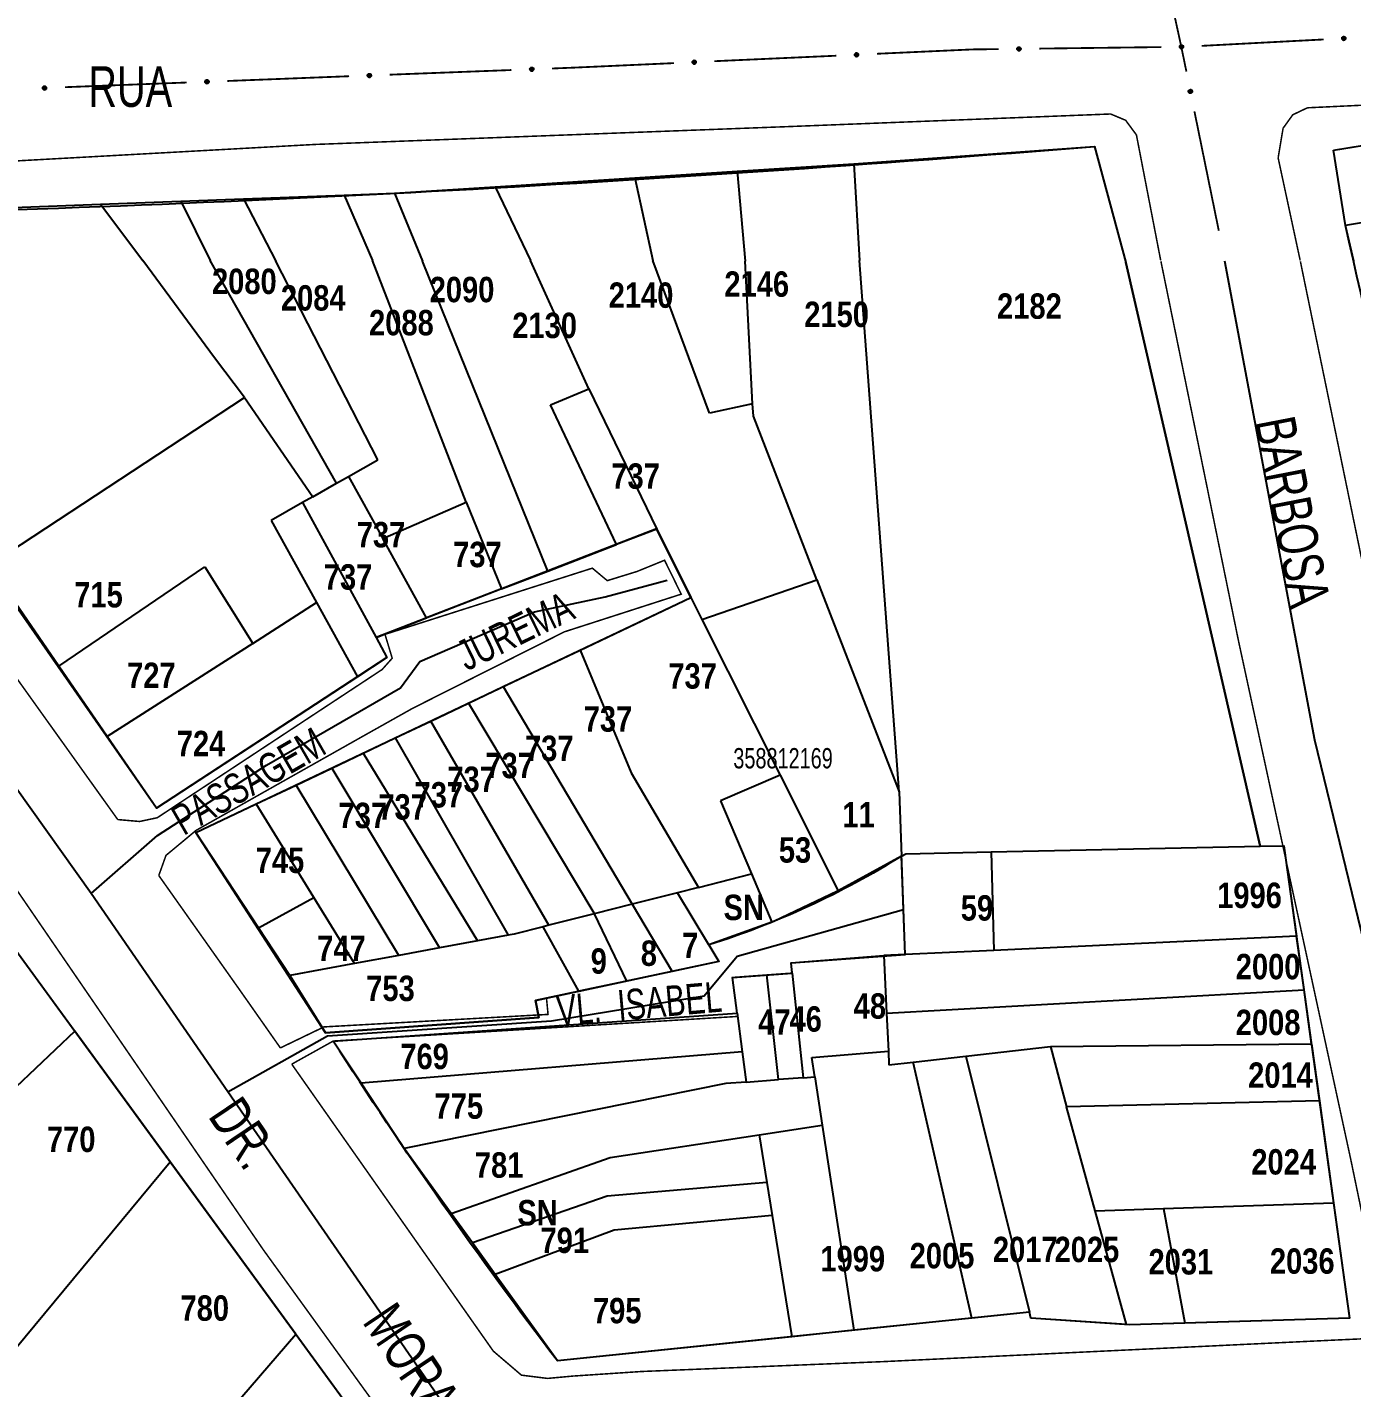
# Model space of a CAD drawing. Extents: x 200120 to 201962, y 4837541 to 4839252.
# Drawn here: x 201455.8 to 201586.1, y 4838634.8 to 4838768.8 of the extents above; entities that cross this region are included whole.
import ezdxf
from ezdxf.enums import TextEntityAlignment as Align

# ---------------------------------------------------------------- set-up
doc = ezdxf.new("R2010")
doc.units = 0
doc.header["$LTSCALE"] = 3
doc.header["$MEASUREMENT"] = 0
doc.linetypes.add('PHANTOMX2', pattern=[5, 2.5, -0.5, 0.5, -0.5, 0.5, -0.5])
for name, color, linetype in [('CD-MALHA-LOTES', 40, 'CONTINUOUS'), ('CD_TXT_QUADRA', 7, 'CONTINUOUS'), ('RU-QUADRAS', 210, 'CONTINUOUS'), ('SV-EIXO-RUA-N-PAV', 6, 'CONTINUOUS'), ('SV-EIXO-RUA-PAV', 20, 'CONTINUOUS'), ('SV-RUA-NAO-PAV-S-GUIA-C-GUIA', 7, 'PHANTOMX2'), ('SV-RUA-PAVIM-S-GUIA-C-GUIA', 7, 'CONTINUOUS'), ('SV-TXT-RUA-N-PAV-S-GUIA-C-GUIA', 7, 'CONTINUOUS'), ('SV-TXT-RUA-PAV-S-GUIA-C-GUIA', 7, 'CONTINUOUS'), ('Th_NmrPort', 1, 'CONTINUOUS')]:
    doc.layers.add(name, color=color, linetype=linetype)
doc.styles.add('ARIAL', font='ARIAL.TTF')
doc.styles.get("Standard").update_dxf_attribs({"font": 'swisscbo.ttf'})

msp = doc.modelspace()

# ---------------------------------------------------------------- linework, layer by layer
at = {"layer": 'CD-MALHA-LOTES'}
for p, q in [((201584.33, 4838756.69), (201591.41, 4838757.83)), ((201537.12, 4838755.35), (201560.8, 4838757.06)), ((201560.8, 4838757.06), (201563.89, 4838745.62)), ((201585.52, 4838749.28), (201584.33, 4838756.69)), ((201525.63, 4838754.61), (201537.12, 4838755.35)), ((201537.12, 4838755.35), (201537.67, 4838745.82)), ((201501.81, 4838753.09), (201515.56, 4838753.97)), ((201515.56, 4838753.97), (201525.63, 4838754.61)), ((201515.56, 4838753.97), (201517.33, 4838745.82)), ((201525.63, 4838754.61), (201526.42, 4838745.74)), ((201612.87, 4838753.69), (201585.52, 4838749.28)), ((201486.94, 4838752.27), (201491.91, 4838752.45)), ((201491.91, 4838752.45), (201501.81, 4838753.09)), ((201491.91, 4838752.45), (201494.66, 4838745.74)), ((201501.81, 4838753.09), (201505.28, 4838745.82)), ((201430.22, 4838750.11), (201462.95, 4838751.36)), ((201462.95, 4838751.36), (201470.86, 4838751.66)), ((201462.95, 4838751.36), (201467.12, 4838745.81)), ((201470.86, 4838751.66), (201477.05, 4838751.89)), ((201470.86, 4838751.66), (201473.76, 4838745.81)), ((201477.05, 4838751.89), (201486.94, 4838752.27)), ((201477.05, 4838751.89), (201480.21, 4838745.74)), ((201486.94, 4838752.27), (201489.75, 4838745.82)), ((201586.35, 4838745.74), (201585.52, 4838749.28))]:
    msp.add_line(p, q, dxfattribs=at)
at = {"layer": 'CD-MALHA-LOTES', "linetype": 'Continuous'}
for p, q in [((201474.18, 4838736.22), (201467.12, 4838745.81)), ((201486.2, 4838723.88), (201473.76, 4838745.81)), ((201490.26, 4838726.18), (201480.21, 4838745.74)), ((201498.95, 4838722.01), (201489.75, 4838745.82)), ((201506.99, 4838715.24), (201494.66, 4838745.74)), ((201511.05, 4838733.18), (201505.28, 4838745.82)), ((201522.93, 4838730.77), (201517.33, 4838745.82)), ((201527.16, 4838731.71), (201526.42, 4838745.74)), ((201541.59, 4838693.49), (201537.67, 4838745.82)), ((201577.13, 4838688.13), (201563.89, 4838745.62)), ((201477.13, 4838732.33), (201474.18, 4838736.22)), ((201452.03, 4838715.81), (201477.13, 4838732.33)), ((201477.13, 4838732.33), (201483.86, 4838722.55)), ((201507.27, 4838731.6), (201511.05, 4838733.18)), ((201511.05, 4838733.18), (201517.72, 4838719.35)), ((201513.75, 4838717.86), (201507.27, 4838731.6)), ((201527.16, 4838731.71), (201522.93, 4838730.77)), ((201527.25, 4838730.48), (201527.16, 4838731.71)), ((201533.49, 4838714.38), (201527.25, 4838730.48)), ((201487.38, 4838724.54), (201490.26, 4838726.18)), ((201486.2, 4838723.88), (201487.38, 4838724.54)), ((201487.38, 4838724.54), (201490.75, 4838718.43)), ((201483.86, 4838722.55), (201486.2, 4838723.88)), ((201482.85, 4838721.98), (201479.75, 4838720.22)), ((201483.86, 4838722.55), (201482.85, 4838721.98)), ((201482.85, 4838721.98), (201490.09, 4838708.69)), ((201490.75, 4838718.43), (201498.95, 4838722.01)), ((201498.95, 4838722.01), (201502.43, 4838713.47)), ((201479.75, 4838720.22), (201484.22, 4838712.13)), ((201517.72, 4838719.35), (201513.75, 4838717.86)), ((201517.72, 4838719.35), (201521.09, 4838712.63)), ((201495.07, 4838710.62), (201490.75, 4838718.43)), ((201506.99, 4838715.24), (201513.75, 4838717.86)), ((201458.86, 4838705.87), (201452.03, 4838715.81)), ((201458.86, 4838705.87), (201473.23, 4838715.64)), ((201473.23, 4838715.64), (201477.96, 4838708.11)), ((201502.43, 4838713.47), (201506.99, 4838715.24)), ((201502.43, 4838713.47), (201495.07, 4838710.62)), ((201522.17, 4838710.48), (201533.49, 4838714.38)), ((201533.49, 4838714.38), (201541.59, 4838693.49)), ((201477.96, 4838708.11), (201484.22, 4838712.13)), ((201484.22, 4838712.13), (201488.26, 4838704.82)), ((201510.17, 4838707.44), (201521.09, 4838712.63)), ((201521.09, 4838712.63), (201522.17, 4838710.48)), ((201490.09, 4838708.69), (201495.07, 4838710.62)), ((201522.17, 4838710.48), (201529.86, 4838695.13)), ((201477.96, 4838708.11), (201463.63, 4838698.94)), ((201490.09, 4838708.69), (201491.16, 4838706.72)), ((201491.16, 4838706.72), (201488.26, 4838704.82)), ((201502.61, 4838703.85), (201510.17, 4838707.44)), ((201510.17, 4838707.44), (201515.21, 4838695.35)), ((201463.63, 4838698.94), (201458.86, 4838705.87)), ((201488.26, 4838704.82), (201468.47, 4838691.89)), ((201499.19, 4838702.22), (201502.61, 4838703.85)), ((201502.61, 4838703.85), (201515.31, 4838682.43)), ((201495.47, 4838700.46), (201499.19, 4838702.22)), ((201499.19, 4838702.22), (201511.53, 4838681.57)), ((201491.97, 4838698.8), (201495.47, 4838700.46)), ((201507.11, 4838680.35), (201495.47, 4838700.46)), ((201468.47, 4838691.89), (201463.63, 4838698.94)), ((201488.83, 4838697.3), (201491.97, 4838698.8)), ((201491.97, 4838698.8), (201503.09, 4838679.37)), ((201485.72, 4838695.83), (201488.83, 4838697.3)), ((201488.83, 4838697.3), (201500.09, 4838678.82)), ((201482.21, 4838694.16), (201485.72, 4838695.83)), ((201485.72, 4838695.83), (201496.33, 4838678.12)), ((201515.21, 4838695.35), (201521.82, 4838684.08)), ((201529.86, 4838695.13), (201523.99, 4838692.62)), ((201529.86, 4838695.13), (201535.58, 4838683.73)), ((201478.3, 4838692.31), (201482.21, 4838694.16)), ((201492.33, 4838677.38), (201482.21, 4838694.16)), ((201541.59, 4838693.49), (201541.83, 4838687.17)), ((201472.35, 4838689.48), (201478.3, 4838692.31)), ((201483.97, 4838683.07), (201478.3, 4838692.31)), ((201523.99, 4838692.62), (201527.05, 4838685.41)), ((201478.53, 4838680.09), (201472.35, 4838689.48)), ((201447.25, 4838687.99), (201460.43, 4838669.92)), ((201550.63, 4838687.58), (201577.13, 4838688.13)), ((201577.13, 4838688.13), (201579.46, 4838688.18)), ((201579.46, 4838688.18), (201580.7, 4838679.29)), ((201541.83, 4838687.17), (201535.58, 4838683.73)), ((201541.83, 4838687.17), (201542.24, 4838687.4)), ((201542.18, 4838677.46), (201541.83, 4838687.17)), ((201542.24, 4838687.4), (201550.63, 4838687.58)), ((201550.63, 4838687.58), (201550.89, 4838677.87)), ((201521.82, 4838684.08), (201527.05, 4838685.41)), ((201527.05, 4838685.41), (201529.06, 4838680.66)), ((201521.82, 4838684.08), (201519.76, 4838683.56)), ((201478.53, 4838680.09), (201483.97, 4838683.07)), ((201487.96, 4838676.58), (201483.97, 4838683.07)), ((201519.76, 4838683.56), (201515.31, 4838682.43)), ((201522.85, 4838678.41), (201519.76, 4838683.56)), ((201535.45, 4838683.66), (201529.3, 4838680.75)), ((201535.58, 4838683.73), (201535.45, 4838683.66)), ((201511.57, 4838681.48), (201507.11, 4838680.35)), ((201511.53, 4838681.57), (201511.57, 4838681.48)), ((201515.31, 4838682.43), (201511.57, 4838681.48)), ((201511.57, 4838681.48), (201514.75, 4838674.85)), ((201515.31, 4838682.43), (201519.23, 4838675.81)), ((201481.61, 4838675.41), (201478.53, 4838680.09)), ((201506.53, 4838680.2), (201503.69, 4838679.48)), ((201507.11, 4838680.35), (201506.53, 4838680.2)), ((201510.05, 4838673.85), (201506.53, 4838680.2)), ((201529.06, 4838680.66), (201522.85, 4838678.41)), ((201529.3, 4838680.75), (201529.06, 4838680.66)), ((201500.09, 4838678.82), (201496.33, 4838678.12)), ((201503.09, 4838679.37), (201500.09, 4838678.82)), ((201503.69, 4838679.48), (201503.09, 4838679.37)), ((201580.7, 4838679.29), (201550.89, 4838677.87)), ((201581.44, 4838673.98), (201580.7, 4838679.29)), ((201492.33, 4838677.38), (201487.96, 4838676.58)), ((201496.33, 4838678.12), (201492.33, 4838677.38)), ((201522.85, 4838678.41), (201523.83, 4838676.79)), ((201530.94, 4838676.64), (201540.06, 4838677.36)), ((201542.18, 4838677.46), (201540.06, 4838677.36)), ((201540.06, 4838677.36), (201540.34, 4838671.69)), ((201550.89, 4838677.87), (201542.18, 4838677.46)), ((201487.96, 4838676.58), (201481.61, 4838675.41)), ((201523.83, 4838676.79), (201519.23, 4838675.81)), ((201531.05, 4838675.63), (201530.94, 4838676.64)), ((201481.61, 4838675.41), (201485.12, 4838669.74)), ((201514.75, 4838674.85), (201510.05, 4838673.85)), ((201519.23, 4838675.81), (201514.75, 4838674.85)), ((201525.17, 4838675.21), (201528.57, 4838675.46)), ((201525.63, 4838671.7), (201525.17, 4838675.21)), ((201528.57, 4838675.46), (201531.05, 4838675.63)), ((201529.72, 4838665.15), (201528.57, 4838675.46)), ((201531.05, 4838675.63), (201532.12, 4838665.32)), ((201505.78, 4838672.94), (201510.05, 4838673.85)), ((201540.34, 4838671.69), (201581.44, 4838673.98)), ((201582.17, 4838668.68), (201581.44, 4838673.98)), ((201506.12, 4838671.25), (201505.78, 4838672.94)), ((201485.12, 4838669.74), (201506.12, 4838671.25)), ((201485.88, 4838668.95), (201525.63, 4838671.7)), ((201525.63, 4838671.7), (201526.13, 4838667.9)), ((201540.34, 4838671.69), (201540.52, 4838667.96)), ((201460.43, 4838669.92), (201443.52, 4838653.85)), ((201469.83, 4838657.05), (201460.43, 4838669.92)), ((201488.62, 4838664.8), (201485.88, 4838668.95)), ((201526.13, 4838667.9), (201488.62, 4838664.8)), ((201526.13, 4838667.9), (201526.53, 4838664.91)), ((201533, 4838667.32), (201540.52, 4838667.96)), ((201540.52, 4838667.96), (201540.58, 4838666.6)), ((201548.16, 4838667.47), (201556.49, 4838668.42)), ((201556.49, 4838668.42), (201582.17, 4838668.68)), ((201556.49, 4838668.42), (201558.06, 4838662.48)), ((201582.17, 4838668.68), (201582.95, 4838663.05)), ((201533.29, 4838665.41), (201533, 4838667.32)), ((201540.58, 4838666.6), (201542.96, 4838666.87)), ((201542.96, 4838666.87), (201548.16, 4838667.47)), ((201548.73, 4838641.65), (201542.96, 4838666.87)), ((201548.16, 4838667.47), (201554.4, 4838642.23)), ((201532.12, 4838665.32), (201529.72, 4838665.15)), ((201532.12, 4838665.32), (201533.29, 4838665.41)), ((201533.29, 4838665.41), (201534.02, 4838660.66)), ((201492.6, 4838658.75), (201488.62, 4838664.8)), ((201524.53, 4838664.76), (201492.87, 4838658.38)), ((201526.53, 4838664.91), (201524.53, 4838664.76)), ((201526.53, 4838664.91), (201529.72, 4838665.15)), ((201582.95, 4838663.05), (201558.06, 4838662.48)), ((201582.95, 4838663.05), (201584.35, 4838653.02)), ((201560.88, 4838652.22), (201558.06, 4838662.48)), ((201527.8, 4838659.71), (201534.02, 4838660.66)), ((201534.02, 4838660.66), (201537.13, 4838640.46)), ((201492.87, 4838658.38), (201492.6, 4838658.75)), ((201513.12, 4838657.48), (201527.8, 4838659.71)), ((201527.8, 4838659.71), (201528.56, 4838655)), ((201497.48, 4838651.97), (201492.87, 4838658.38)), ((201497.48, 4838651.97), (201513.12, 4838657.48)), ((201426.07, 4838604.28), (201469.83, 4838657.05)), ((201482.2, 4838640.09), (201469.83, 4838657.05)), ((201528.56, 4838655), (201512.83, 4838653.67)), ((201528.56, 4838655), (201529.08, 4838651.78)), ((201512.83, 4838653.67), (201499.57, 4838649.08)), ((201499.57, 4838649.08), (201497.48, 4838651.97)), ((201529.08, 4838651.78), (201513.52, 4838650.31)), ((201529.08, 4838651.78), (201531.01, 4838639.83)), ((201560.88, 4838652.22), (201567.61, 4838652.45)), ((201563.96, 4838641.03), (201560.88, 4838652.22)), ((201567.61, 4838652.45), (201584.35, 4838653.02)), ((201567.61, 4838652.45), (201569.69, 4838641.17)), ((201584.35, 4838653.02), (201585.93, 4838641.66)), ((201513.52, 4838650.31), (201501.81, 4838645.96)), ((201501.81, 4838645.96), (201499.57, 4838649.08)), ((201507.94, 4838637.46), (201501.81, 4838645.96)), ((201548.73, 4838641.65), (201537.13, 4838640.46)), ((201554.4, 4838642.23), (201548.73, 4838641.65)), ((201554.54, 4838641.66), (201554.4, 4838642.23)), ((201563.96, 4838641.03), (201554.54, 4838641.66)), ((201569.69, 4838641.17), (201564.25, 4838641.01)), ((201585.93, 4838641.66), (201569.69, 4838641.17)), ((201475.04, 4838631.77), (201482.2, 4838640.09)), ((201482.2, 4838640.09), (201492.05, 4838626.59)), ((201531.01, 4838639.83), (201507.94, 4838637.46)), ((201537.13, 4838640.46), (201531.01, 4838639.83)), ((201564.25, 4838641.01), (201563.96, 4838641.03))]:
    msp.add_line(p, q, dxfattribs=at)
at = {"layer": 'RU-QUADRAS', "color": 6, "linetype": 'Continuous'}
for points in [[(201584.33, 4838756.69), (201591.41, 4838757.83), (201591.53, 4838757.12), (201597.46, 4838758.08), (201597.61, 4838757.14), (201605.96, 4838758.48), (201606.08, 4838757.68), (201611.72, 4838758.24), (201611.56, 4838758.87), (201633.17, 4838760.36), (201633.16, 4838759.86), (201646.26, 4838760.16), (201651.78, 4838729.26), (201661.03, 4838683.04), (201661.35, 4838683.07), (201668.32, 4838646.66), (201665.75, 4838644.09), (201662.61, 4838644.38), (201660.9, 4838642.1), (201607.83, 4838642.38, 0.008654), (201585.52, 4838749.28)], [(201306.33, 4838615.02, -0.010298), (201385.46, 4838712.24), (201405.91, 4838739.08), (201413.85, 4838732.84), (201444.74, 4838693.11, 0.007389), (201378.44, 4838616.73), (201384.84, 4838610.51), (201425.24, 4838658.8), (201447.25, 4838687.99), (201492.05, 4838626.59), (201388.25, 4838503.48), (201373.22, 4838521.82), (201408.01, 4838562.66), (201409.94, 4838561.05), (201430.49, 4838587.45), (201426.65, 4838590.45), (201372.39, 4838525.16), (201322.19, 4838595.01)]]:
    msp.add_lwpolyline(points, format="xyb", close=True, dxfattribs=at)
msp.add_lwpolyline([(201430.22, 4838750.11, 0.014454), (201560.8, 4838757.06), (201563.89, 4838745.62), (201577.13, 4838688.13), (201579.46, 4838688.18), (201585.93, 4838641.66), (201564.25, 4838641.01), (201554.54, 4838641.66), (201554.4, 4838642.23), (201507.94, 4838637.46, -0.020911), (201485.88, 4838668.95), (201525.63, 4838671.7), (201525.17, 4838675.21), (201531.05, 4838675.63), (201530.94, 4838676.64), (201542.18, 4838677.46), (201541.83, 4838687.17, -0.062818), (201522.85, 4838678.41), (201523.83, 4838676.79), (201505.78, 4838672.94), (201506.12, 4838671.25), (201485.12, 4838669.74), (201472.35, 4838689.48), (201521.09, 4838712.63), (201517.71, 4838719.39), (201490.09, 4838708.69), (201491.16, 4838706.72), (201468.47, 4838691.89), (201428.96, 4838748.63)], format="xyb", dxfattribs=at)
at = {"layer": 'SV-EIXO-RUA-N-PAV'}
for points in [[(201462.05, 4838683.48), (201468.57, 4838689.19), (201479.32, 4838696.12), (201492.51, 4838703.74), (201494.41, 4838706.32), (201505.7, 4838711.22), (201512.63, 4838712.71), (201518.75, 4838714.35)], [(201475.51, 4838663.96), (201485.32, 4838669.47), (201507.37, 4838670.94), (201522.39, 4838673.39), (201525.65, 4838677.31), (201542.02, 4838681.9)]]:
    msp.add_lwpolyline(points, dxfattribs=at)
at = {"layer": 'SV-EIXO-RUA-PAV', "const_width": 0.18}
for points in [[(201567.33, 4838776.16), (201569.25, 4838767.37)], [(201569.25, 4838767.37), (201569.36, 4838766.86)], [(201571.37, 4838766.96), (201583.36, 4838767.59)], [(201523.4, 4838765.45), (201535.39, 4838765.99)], [(201539.39, 4838766.18), (201548.38, 4838766.59)], [(201548.38, 4838766.59), (201548.9, 4838766.61)], [(201548.9, 4838766.61), (201551.38, 4838766.64)], [(201555.38, 4838766.69), (201567.38, 4838766.84)], [(201569.36, 4838766.86), (201569.86, 4838764.43)], [(201491.43, 4838764.12), (201503.42, 4838764.58)], [(201507.42, 4838764.73), (201509.42, 4838764.81)], [(201509.42, 4838764.81), (201509.89, 4838764.83)], [(201509.89, 4838764.83), (201519.41, 4838765.26)], [(201459.46, 4838762.89), (201471.45, 4838763.35)], [(201475.44, 4838763.5), (201487.44, 4838763.97)], [(201570.65, 4838760.51), (201573.05, 4838748.75)]]:
    msp.add_lwpolyline(points, dxfattribs=at)
at = {"layer": 'SV-EIXO-RUA-PAV'}
for points in [[(201569.23, 4838766.96), (201569.26, 4838767), (201569.29, 4838767.03), (201569.33, 4838767.04), (201569.36, 4838767.04), (201569.4, 4838767.04), (201569.43, 4838767.03), (201569.47, 4838767.01), (201569.51, 4838766.98), (201569.53, 4838766.94), (201569.55, 4838766.91), (201569.55, 4838766.87), (201569.55, 4838766.84), (201569.54, 4838766.8), (201569.52, 4838766.76), (201569.49, 4838766.73), (201569.45, 4838766.7), (201569.42, 4838766.69), (201569.38, 4838766.69), (201569.35, 4838766.69), (201569.31, 4838766.7), (201569.27, 4838766.72), (201569.24, 4838766.75), (201569.21, 4838766.79), (201569.2, 4838766.82), (201569.2, 4838766.85), (201569.2, 4838766.89), (201569.21, 4838766.93), (201569.23, 4838766.96)], [(201585.21, 4838767.8), (201585.24, 4838767.83), (201585.27, 4838767.86), (201585.31, 4838767.87), (201585.34, 4838767.87), (201585.38, 4838767.87), (201585.41, 4838767.86), (201585.45, 4838767.84), (201585.49, 4838767.81), (201585.51, 4838767.77), (201585.52, 4838767.74), (201585.53, 4838767.71), (201585.53, 4838767.67), (201585.52, 4838767.63), (201585.5, 4838767.6), (201585.47, 4838767.56), (201585.43, 4838767.54), (201585.4, 4838767.53), (201585.36, 4838767.52), (201585.32, 4838767.52), (201585.29, 4838767.53), (201585.25, 4838767.55), (201585.22, 4838767.58), (201585.19, 4838767.62), (201585.18, 4838767.65), (201585.18, 4838767.69), (201585.18, 4838767.72), (201585.18, 4838767.76), (201585.21, 4838767.8)], [(201537.24, 4838766.19), (201537.27, 4838766.22), (201537.31, 4838766.25), (201537.34, 4838766.26), (201537.38, 4838766.26), (201537.41, 4838766.26), (201537.45, 4838766.25), (201537.49, 4838766.24), (201537.52, 4838766.2), (201537.55, 4838766.17), (201537.56, 4838766.13), (201537.56, 4838766.1), (201537.56, 4838766.06), (201537.55, 4838766.02), (201537.53, 4838765.99), (201537.5, 4838765.95), (201537.46, 4838765.93), (201537.43, 4838765.92), (201537.39, 4838765.91), (201537.36, 4838765.91), (201537.32, 4838765.92), (201537.29, 4838765.94), (201537.25, 4838765.98), (201537.23, 4838766.01), (201537.22, 4838766.04), (201537.21, 4838766.08), (201537.21, 4838766.12), (201537.22, 4838766.15), (201537.24, 4838766.19)], [(201553.23, 4838766.77), (201553.27, 4838766.81), (201553.3, 4838766.83), (201553.34, 4838766.84), (201553.37, 4838766.84), (201553.41, 4838766.84), (201553.44, 4838766.83), (201553.48, 4838766.81), (201553.51, 4838766.78), (201553.54, 4838766.74), (201553.55, 4838766.71), (201553.55, 4838766.67), (201553.55, 4838766.64), (201553.54, 4838766.6), (201553.52, 4838766.56), (201553.48, 4838766.53), (201553.45, 4838766.5), (201553.41, 4838766.5), (201553.38, 4838766.49), (201553.34, 4838766.49), (201553.31, 4838766.5), (201553.27, 4838766.53), (201553.24, 4838766.56), (201553.21, 4838766.6), (201553.2, 4838766.63), (201553.2, 4838766.67), (201553.2, 4838766.7), (201553.21, 4838766.74), (201553.23, 4838766.77)], [(201505.27, 4838764.76), (201505.31, 4838764.8), (201505.34, 4838764.82), (201505.38, 4838764.84), (201505.41, 4838764.84), (201505.45, 4838764.84), (201505.48, 4838764.83), (201505.52, 4838764.81), (201505.56, 4838764.78), (201505.58, 4838764.74), (201505.59, 4838764.7), (201505.6, 4838764.67), (201505.59, 4838764.63), (201505.58, 4838764.6), (201505.56, 4838764.56), (201505.53, 4838764.52), (201505.5, 4838764.5), (201505.46, 4838764.49), (201505.43, 4838764.49), (201505.39, 4838764.49), (201505.35, 4838764.5), (201505.32, 4838764.52), (201505.28, 4838764.55), (201505.26, 4838764.58), (201505.25, 4838764.62), (201505.24, 4838764.65), (201505.24, 4838764.69), (201505.25, 4838764.73), (201505.27, 4838764.76)], [(201521.26, 4838765.46), (201521.29, 4838765.5), (201521.33, 4838765.52), (201521.36, 4838765.53), (201521.4, 4838765.54), (201521.43, 4838765.53), (201521.47, 4838765.52), (201521.5, 4838765.51), (201521.54, 4838765.47), (201521.56, 4838765.44), (201521.58, 4838765.4), (201521.58, 4838765.37), (201521.58, 4838765.33), (201521.57, 4838765.3), (201521.55, 4838765.26), (201521.52, 4838765.22), (201521.48, 4838765.2), (201521.45, 4838765.19), (201521.41, 4838765.18), (201521.38, 4838765.18), (201521.34, 4838765.19), (201521.3, 4838765.21), (201521.27, 4838765.25), (201521.24, 4838765.28), (201521.23, 4838765.32), (201521.23, 4838765.35), (201521.23, 4838765.39), (201521.24, 4838765.42), (201521.26, 4838765.46)], [(201473.3, 4838763.53), (201473.33, 4838763.57), (201473.37, 4838763.59), (201473.4, 4838763.6), (201473.44, 4838763.61), (201473.47, 4838763.61), (201473.51, 4838763.6), (201473.54, 4838763.58), (201473.58, 4838763.54), (201473.6, 4838763.51), (201473.62, 4838763.47), (201473.62, 4838763.44), (201473.62, 4838763.4), (201473.61, 4838763.37), (201473.59, 4838763.33), (201473.55, 4838763.29), (201473.52, 4838763.27), (201473.48, 4838763.26), (201473.45, 4838763.25), (201473.41, 4838763.26), (201473.38, 4838763.27), (201473.34, 4838763.29), (201473.31, 4838763.32), (201473.28, 4838763.35), (201473.27, 4838763.39), (201473.27, 4838763.42), (201473.27, 4838763.46), (201473.28, 4838763.49), (201473.3, 4838763.53)], [(201489.29, 4838764.15), (201489.32, 4838764.18), (201489.35, 4838764.21), (201489.39, 4838764.22), (201489.42, 4838764.22), (201489.46, 4838764.22), (201489.49, 4838764.21), (201489.53, 4838764.19), (201489.57, 4838764.16), (201489.59, 4838764.12), (201489.6, 4838764.09), (201489.61, 4838764.05), (201489.61, 4838764.02), (201489.6, 4838763.98), (201489.58, 4838763.94), (201489.54, 4838763.91), (201489.51, 4838763.88), (201489.47, 4838763.87), (201489.44, 4838763.87), (201489.4, 4838763.87), (201489.37, 4838763.88), (201489.33, 4838763.9), (201489.29, 4838763.93), (201489.27, 4838763.97), (201489.26, 4838764), (201489.26, 4838764.04), (201489.26, 4838764.07), (201489.26, 4838764.11), (201489.29, 4838764.15)], [(201457.31, 4838762.92), (201457.34, 4838762.95), (201457.38, 4838762.98), (201457.41, 4838762.99), (201457.45, 4838762.99), (201457.48, 4838762.99), (201457.52, 4838762.98), (201457.55, 4838762.96), (201457.59, 4838762.93), (201457.61, 4838762.89), (201457.63, 4838762.86), (201457.63, 4838762.82), (201457.63, 4838762.79), (201457.62, 4838762.75), (201457.6, 4838762.71), (201457.57, 4838762.68), (201457.53, 4838762.65), (201457.5, 4838762.64), (201457.46, 4838762.64), (201457.42, 4838762.64), (201457.39, 4838762.65), (201457.35, 4838762.67), (201457.32, 4838762.7), (201457.29, 4838762.74), (201457.28, 4838762.77), (201457.28, 4838762.81), (201457.28, 4838762.84), (201457.29, 4838762.88), (201457.31, 4838762.92)], [(201570.33, 4838762.63), (201570.37, 4838762.61), (201570.4, 4838762.57), (201570.42, 4838762.54), (201570.43, 4838762.51), (201570.43, 4838762.47), (201570.43, 4838762.44), (201570.42, 4838762.4), (201570.39, 4838762.36), (201570.36, 4838762.33), (201570.33, 4838762.31), (201570.29, 4838762.3), (201570.26, 4838762.29), (201570.22, 4838762.3), (201570.18, 4838762.31), (201570.14, 4838762.34), (201570.11, 4838762.37), (201570.09, 4838762.4), (201570.08, 4838762.44), (201570.08, 4838762.47), (201570.08, 4838762.51), (201570.1, 4838762.55), (201570.13, 4838762.59), (201570.16, 4838762.62), (201570.19, 4838762.64), (201570.22, 4838762.64), (201570.26, 4838762.65), (201570.29, 4838762.65), (201570.33, 4838762.63)]]:
    msp.add_lwpolyline(points, close=True, dxfattribs=at)
for points in [[(201569.25, 4838766.98), (201569.45, 4838767.02)], [(201569.26, 4838767), (201569.43, 4838767.03)], [(201569.28, 4838767.01), (201569.41, 4838767.03)], [(201569.29, 4838767.03), (201569.4, 4838767.04)], [(201585.18, 4838767.76), (201585.49, 4838767.81)], [(201585.18, 4838767.72), (201585.51, 4838767.77)], [(201585.18, 4838767.71), (201585.51, 4838767.76)], [(201585.18, 4838767.69), (201585.52, 4838767.74)], [(201585.18, 4838767.67), (201585.53, 4838767.72)], [(201585.18, 4838767.65), (201585.53, 4838767.71)], [(201585.19, 4838767.74), (201585.49, 4838767.79)], [(201585.19, 4838767.63), (201585.53, 4838767.69)], [(201585.19, 4838767.62), (201585.53, 4838767.67)], [(201585.2, 4838767.78), (201585.47, 4838767.83)], [(201585.21, 4838767.8), (201585.45, 4838767.84)], [(201585.21, 4838767.6), (201585.52, 4838767.65)], [(201585.22, 4838767.82), (201585.42, 4838767.85)], [(201585.22, 4838767.58), (201585.52, 4838767.63)], [(201585.24, 4838767.83), (201585.41, 4838767.86)], [(201585.24, 4838767.57), (201585.5, 4838767.62)], [(201585.25, 4838767.55), (201585.5, 4838767.6)], [(201585.26, 4838767.85), (201585.39, 4838767.87)], [(201585.27, 4838767.86), (201585.38, 4838767.87)], [(201585.28, 4838767.54), (201585.47, 4838767.58)], [(201585.29, 4838767.53), (201585.47, 4838767.56)], [(201585.31, 4838767.53), (201585.44, 4838767.55)], [(201585.32, 4838767.52), (201585.43, 4838767.54)], [(201537.21, 4838766.12), (201537.55, 4838766.17)], [(201537.21, 4838766.08), (201537.56, 4838766.13)], [(201537.22, 4838766.15), (201537.52, 4838766.2)], [(201537.22, 4838766.13), (201537.53, 4838766.18)], [(201537.22, 4838766.1), (201537.55, 4838766.15)], [(201537.22, 4838766.06), (201537.56, 4838766.11)], [(201537.22, 4838766.04), (201537.56, 4838766.1)], [(201537.22, 4838766.03), (201537.56, 4838766.08)], [(201537.23, 4838766.17), (201537.5, 4838766.22)], [(201537.23, 4838766.01), (201537.56, 4838766.06)], [(201537.24, 4838766.19), (201537.49, 4838766.24)], [(201537.24, 4838765.99), (201537.55, 4838766.04)], [(201537.25, 4838765.98), (201537.55, 4838766.02)], [(201537.26, 4838766.21), (201537.46, 4838766.24)], [(201537.27, 4838766.22), (201537.45, 4838766.25)], [(201537.27, 4838765.96), (201537.54, 4838766.01)], [(201537.29, 4838766.24), (201537.42, 4838766.26)], [(201537.29, 4838765.94), (201537.53, 4838765.99)], [(201537.31, 4838766.25), (201537.41, 4838766.26)], [(201537.31, 4838765.94), (201537.51, 4838765.97)], [(201537.32, 4838765.92), (201537.5, 4838765.95)], [(201537.35, 4838765.92), (201537.48, 4838765.94)], [(201537.36, 4838765.91), (201537.46, 4838765.93)], [(201553.2, 4838766.7), (201553.54, 4838766.74)], [(201553.2, 4838766.68), (201553.54, 4838766.72)], [(201553.2, 4838766.67), (201553.55, 4838766.71)], [(201553.2, 4838766.65), (201553.55, 4838766.68)], [(201553.2, 4838766.63), (201553.55, 4838766.67)], [(201553.21, 4838766.74), (201553.51, 4838766.78)], [(201553.21, 4838766.72), (201553.52, 4838766.76)], [(201553.21, 4838766.61), (201553.55, 4838766.65)], [(201553.21, 4838766.6), (201553.55, 4838766.64)], [(201553.22, 4838766.75), (201553.49, 4838766.79)], [(201553.23, 4838766.77), (201553.48, 4838766.81)], [(201553.23, 4838766.58), (201553.54, 4838766.62)], [(201553.24, 4838766.56), (201553.54, 4838766.6)], [(201553.25, 4838766.79), (201553.45, 4838766.82)], [(201553.26, 4838766.54), (201553.52, 4838766.58)], [(201553.27, 4838766.81), (201553.44, 4838766.83)], [(201553.27, 4838766.53), (201553.52, 4838766.56)], [(201553.29, 4838766.82), (201553.42, 4838766.84)], [(201553.29, 4838766.52), (201553.49, 4838766.54)], [(201553.3, 4838766.83), (201553.41, 4838766.84)], [(201553.31, 4838766.5), (201553.48, 4838766.53)], [(201553.33, 4838766.5), (201553.46, 4838766.52)], [(201553.34, 4838766.49), (201553.45, 4838766.5)], [(201569.2, 4838766.89), (201569.53, 4838766.94)], [(201569.2, 4838766.87), (201569.53, 4838766.93)], [(201569.2, 4838766.85), (201569.55, 4838766.91)], [(201569.2, 4838766.84), (201569.55, 4838766.89)], [(201569.2, 4838766.82), (201569.55, 4838766.87)], [(201569.21, 4838766.93), (201569.51, 4838766.98)], [(201569.21, 4838766.91), (201569.52, 4838766.96)], [(201569.21, 4838766.8), (201569.55, 4838766.85)], [(201569.21, 4838766.79), (201569.55, 4838766.84)], [(201569.22, 4838766.94), (201569.49, 4838766.99)], [(201569.23, 4838766.96), (201569.47, 4838767.01)], [(201569.23, 4838766.77), (201569.54, 4838766.82)], [(201569.24, 4838766.75), (201569.54, 4838766.8)], [(201569.26, 4838766.74), (201569.53, 4838766.78)], [(201569.27, 4838766.72), (201569.52, 4838766.76)], [(201569.3, 4838766.71), (201569.5, 4838766.75)], [(201569.31, 4838766.7), (201569.49, 4838766.73)], [(201569.33, 4838766.69), (201569.46, 4838766.72)], [(201569.35, 4838766.69), (201569.45, 4838766.7)], [(201505.24, 4838764.69), (201505.58, 4838764.74)], [(201505.24, 4838764.65), (201505.59, 4838764.7)], [(201505.25, 4838764.73), (201505.56, 4838764.78)], [(201505.25, 4838764.71), (201505.56, 4838764.76)], [(201505.25, 4838764.67), (201505.58, 4838764.72)], [(201505.25, 4838764.64), (201505.59, 4838764.68)], [(201505.25, 4838764.62), (201505.6, 4838764.67)], [(201505.26, 4838764.74), (201505.53, 4838764.79)], [(201505.26, 4838764.6), (201505.59, 4838764.65)], [(201505.26, 4838764.58), (201505.59, 4838764.63)], [(201505.27, 4838764.76), (201505.52, 4838764.81)], [(201505.27, 4838764.57), (201505.58, 4838764.61)], [(201505.28, 4838764.55), (201505.58, 4838764.6)], [(201505.29, 4838764.78), (201505.49, 4838764.82)], [(201505.3, 4838764.53), (201505.57, 4838764.58)], [(201505.31, 4838764.8), (201505.48, 4838764.83)], [(201505.32, 4838764.52), (201505.56, 4838764.56)], [(201505.33, 4838764.81), (201505.46, 4838764.83)], [(201505.34, 4838764.82), (201505.45, 4838764.84)], [(201505.34, 4838764.51), (201505.54, 4838764.54)], [(201505.35, 4838764.5), (201505.53, 4838764.52)], [(201505.38, 4838764.49), (201505.51, 4838764.51)], [(201505.39, 4838764.49), (201505.5, 4838764.5)], [(201521.23, 4838765.39), (201521.56, 4838765.44)], [(201521.23, 4838765.37), (201521.56, 4838765.42)], [(201521.23, 4838765.35), (201521.58, 4838765.4)], [(201521.23, 4838765.33), (201521.58, 4838765.38)], [(201521.23, 4838765.32), (201521.58, 4838765.37)], [(201521.24, 4838765.42), (201521.54, 4838765.47)], [(201521.24, 4838765.4), (201521.55, 4838765.45)], [(201521.24, 4838765.3), (201521.58, 4838765.35)], [(201521.24, 4838765.28), (201521.58, 4838765.33)], [(201521.25, 4838765.44), (201521.52, 4838765.49)], [(201521.26, 4838765.46), (201521.5, 4838765.51)], [(201521.26, 4838765.26), (201521.57, 4838765.31)], [(201521.27, 4838765.25), (201521.57, 4838765.3)], [(201521.28, 4838765.48), (201521.48, 4838765.51)], [(201521.29, 4838765.5), (201521.47, 4838765.52)], [(201521.29, 4838765.23), (201521.56, 4838765.28)], [(201521.3, 4838765.21), (201521.55, 4838765.26)], [(201521.31, 4838765.51), (201521.44, 4838765.53)], [(201521.33, 4838765.52), (201521.43, 4838765.53)], [(201521.33, 4838765.21), (201521.53, 4838765.24)], [(201521.34, 4838765.19), (201521.52, 4838765.22)], [(201521.36, 4838765.19), (201521.49, 4838765.21)], [(201521.38, 4838765.18), (201521.48, 4838765.2)], [(201473.27, 4838763.46), (201473.6, 4838763.51)], [(201473.27, 4838763.44), (201473.6, 4838763.49)], [(201473.27, 4838763.42), (201473.62, 4838763.47)], [(201473.27, 4838763.41), (201473.62, 4838763.45)], [(201473.27, 4838763.39), (201473.62, 4838763.44)], [(201473.28, 4838763.49), (201473.58, 4838763.54)], [(201473.28, 4838763.48), (201473.59, 4838763.53)], [(201473.28, 4838763.37), (201473.62, 4838763.42)], [(201473.28, 4838763.35), (201473.62, 4838763.4)], [(201473.29, 4838763.51), (201473.56, 4838763.56)], [(201473.3, 4838763.53), (201473.54, 4838763.58)], [(201473.3, 4838763.34), (201473.61, 4838763.38)], [(201473.31, 4838763.32), (201473.61, 4838763.37)], [(201473.32, 4838763.55), (201473.52, 4838763.59)], [(201473.33, 4838763.57), (201473.51, 4838763.6)], [(201473.33, 4838763.3), (201473.59, 4838763.35)], [(201473.34, 4838763.29), (201473.59, 4838763.33)], [(201473.35, 4838763.58), (201473.48, 4838763.6)], [(201473.37, 4838763.59), (201473.47, 4838763.61)], [(201473.37, 4838763.28), (201473.56, 4838763.31)], [(201473.38, 4838763.27), (201473.55, 4838763.29)], [(201473.4, 4838763.26), (201473.53, 4838763.28)], [(201473.41, 4838763.26), (201473.52, 4838763.27)], [(201489.26, 4838764.11), (201489.57, 4838764.16)], [(201489.26, 4838764.07), (201489.59, 4838764.12)], [(201489.26, 4838764.06), (201489.59, 4838764.11)], [(201489.26, 4838764.04), (201489.6, 4838764.09)], [(201489.26, 4838764.02), (201489.6, 4838764.07)], [(201489.26, 4838764), (201489.61, 4838764.05)], [(201489.27, 4838764.09), (201489.57, 4838764.14)], [(201489.27, 4838763.99), (201489.6, 4838764.03)], [(201489.27, 4838763.97), (201489.61, 4838764.02)], [(201489.28, 4838764.13), (201489.55, 4838764.17)], [(201489.28, 4838763.95), (201489.6, 4838764)], [(201489.29, 4838764.15), (201489.53, 4838764.19)], [(201489.29, 4838763.93), (201489.6, 4838763.98)], [(201489.3, 4838764.17), (201489.51, 4838764.2)], [(201489.32, 4838764.18), (201489.49, 4838764.21)], [(201489.32, 4838763.92), (201489.58, 4838763.96)], [(201489.33, 4838763.9), (201489.58, 4838763.94)], [(201489.34, 4838764.2), (201489.47, 4838764.21)], [(201489.35, 4838764.21), (201489.46, 4838764.22)], [(201489.35, 4838763.89), (201489.55, 4838763.93)], [(201489.37, 4838763.88), (201489.54, 4838763.91)], [(201489.39, 4838763.88), (201489.52, 4838763.9)], [(201489.4, 4838763.87), (201489.51, 4838763.88)], [(201457.28, 4838762.84), (201457.61, 4838762.89)], [(201457.28, 4838762.83), (201457.62, 4838762.88)], [(201457.28, 4838762.81), (201457.63, 4838762.86)], [(201457.28, 4838762.79), (201457.63, 4838762.84)], [(201457.28, 4838762.77), (201457.63, 4838762.82)], [(201457.29, 4838762.88), (201457.59, 4838762.93)], [(201457.29, 4838762.86), (201457.6, 4838762.91)], [(201457.29, 4838762.76), (201457.63, 4838762.8)], [(201457.29, 4838762.74), (201457.63, 4838762.79)], [(201457.3, 4838762.9), (201457.57, 4838762.94)], [(201457.31, 4838762.92), (201457.55, 4838762.96)], [(201457.31, 4838762.72), (201457.62, 4838762.77)], [(201457.32, 4838762.7), (201457.62, 4838762.75)], [(201457.33, 4838762.94), (201457.53, 4838762.97)], [(201457.34, 4838762.95), (201457.52, 4838762.98)], [(201457.34, 4838762.69), (201457.61, 4838762.73)], [(201457.35, 4838762.67), (201457.6, 4838762.71)], [(201457.36, 4838762.97), (201457.49, 4838762.98)], [(201457.38, 4838762.98), (201457.48, 4838762.99)], [(201457.38, 4838762.66), (201457.58, 4838762.69)], [(201457.39, 4838762.65), (201457.57, 4838762.68)], [(201457.41, 4838762.65), (201457.54, 4838762.66)], [(201457.42, 4838762.64), (201457.53, 4838762.65)], [(201570.08, 4838762.51), (201570.14, 4838762.34)], [(201570.08, 4838762.49), (201570.12, 4838762.36)], [(201570.08, 4838762.47), (201570.11, 4838762.37)], [(201570.09, 4838762.52), (201570.16, 4838762.33)], [(201570.1, 4838762.55), (201570.18, 4838762.31)], [(201570.11, 4838762.57), (201570.2, 4838762.31)], [(201570.13, 4838762.59), (201570.22, 4838762.3)], [(201570.14, 4838762.6), (201570.24, 4838762.3)], [(201570.16, 4838762.62), (201570.26, 4838762.29)], [(201570.17, 4838762.62), (201570.27, 4838762.3)], [(201570.19, 4838762.64), (201570.29, 4838762.3)], [(201570.2, 4838762.64), (201570.31, 4838762.3)], [(201570.22, 4838762.64), (201570.33, 4838762.31)], [(201570.24, 4838762.64), (201570.34, 4838762.32)], [(201570.26, 4838762.65), (201570.36, 4838762.33)], [(201570.28, 4838762.64), (201570.37, 4838762.35)], [(201570.29, 4838762.65), (201570.39, 4838762.36)], [(201570.31, 4838762.64), (201570.4, 4838762.38)], [(201570.33, 4838762.63), (201570.42, 4838762.4)], [(201570.36, 4838762.62), (201570.42, 4838762.42)], [(201570.37, 4838762.61), (201570.43, 4838762.44)], [(201570.39, 4838762.59), (201570.43, 4838762.46)], [(201570.4, 4838762.57), (201570.43, 4838762.47)], [(201501.86, 4838625.75), (201475.51, 4838663.96), (201462.05, 4838683.48), (201451.71, 4838697.94), (201419.07, 4838745.75)], [(201666.79, 4838507.48), (201661.44, 4838522.95), (201647.98, 4838546.2), (201621.06, 4838595.16), (201603.92, 4838623.92), (201600.04, 4838633.95), (201594.13, 4838650.84), (201582.51, 4838698.57), (201573.66, 4838745.75)]]:
    msp.add_lwpolyline(points, dxfattribs=at)
at = {"layer": 'SV-RUA-NAO-PAV-S-GUIA-C-GUIA', "const_width": 0.15}
for points in [[(201464.66, 4838690.76), (201466.81, 4838690.57), (201468.55, 4838690.94), (201490.69, 4838705.54), (201491.68, 4838706.65), (201490.97, 4838709), (201511.38, 4838715.52), (201512.85, 4838714.29), (201515.77, 4838715.19), (201518.49, 4838716.3), (201520.13, 4838712.96), (201508.63, 4838709.25), (201493.66, 4838701.7), (201488.89, 4838699.02), (201472.38, 4838689.7), (201469.41, 4838687.23), (201468.7, 4838685.25)], [(201480.67, 4838668.27), (201484.96, 4838670.34), (201507.02, 4838671.57), (201506.87, 4838673.15), (201510.06, 4838673.83), (201514.76, 4838674.84), (201519.93, 4838675.95), (201523.83, 4838676.79), (201522.85, 4838678.41), (201529.06, 4838680.66), (201535.59, 4838683.74), (201541.83, 4838687.17), (201542.18, 4838677.47), (201541.4, 4838677.43), (201530.94, 4838676.64), (201531.07, 4838675.64), (201528.57, 4838675.46), (201525.17, 4838675.21), (201525.68, 4838671.37), (201485.88, 4838668.95), (201481.79, 4838666.67)]]:
    msp.add_lwpolyline(points, dxfattribs=at)
at = {"layer": 'SV-RUA-PAVIM-S-GUIA-C-GUIA', "const_width": 0.15}
for points in [[(201581.77, 4838760.86), (201620.31, 4838762.67)], [(201530.72, 4838759.01), (201562.4, 4838760.25)], [(201562.4, 4838760.25), (201563.88, 4838759.63), (201564.94, 4838758.19)], [(201578.89, 4838755.93), (201579.38, 4838758.85), (201580.33, 4838760.17), (201581.77, 4838760.86)], [(201484.06, 4838757.25), (201530.72, 4838759.01)], [(201564.94, 4838758.19), (201567.33, 4838745.83)], [(201428.42, 4838754.18), (201484.06, 4838757.25)], [(201581.06, 4838745.83), (201578.89, 4838755.93)], [(201464.66, 4838690.76), (201447.37, 4838714.95), (201426.89, 4838745.75)], [(201567.35, 4838745.75), (201574.99, 4838708.35), (201586.05, 4838657.24), (201589.28, 4838641.64), (201588.68, 4838640.44), (201587.4, 4838639.63), (201584.34, 4838639.49), (201540.14, 4838637.38), (201516.2, 4838636.4), (201509.46, 4838635.95), (201506.97, 4838635.72), (201504.4, 4838636.04), (201501.63, 4838638.41), (201481.79, 4838666.67)], [(201581.08, 4838745.74), (201581.29, 4838744.71), (201591.35, 4838695.84), (201598.54, 4838660.69)], [(201451.21, 4838688.95), (201478.99, 4838648.39), (201493.35, 4838628.51), (201493.86, 4838627), (201493.86, 4838625.59), (201493.47, 4838624.36), (201492.57, 4838623.07), (201448.04, 4838568.63)], [(201480.67, 4838668.27), (201476.75, 4838673.86), (201468.7, 4838685.25)]]:
    msp.add_lwpolyline(points, dxfattribs=at)

# ---------------------------------------------------------------- texts
at = {"layer": 'CD_TXT_QUADRA', "color": 7, "linetype": 'Continuous', "style": 'ARIAL', "width": 0.7}
msp.add_text('358812169', height=2, dxfattribs=at).set_placement((201525.26, 4838695.8))
at = {"layer": 'SV-TXT-RUA-N-PAV-S-GUIA-C-GUIA', "style": 'ARIAL', "width": 0.7}
for s, rotation, p in [('JUREMA', 26, (201499.01, 4838705.35)), ('PASSAGEM', 30, (201471.14, 4838689.13))]:
    msp.add_text(s, height=3, rotation=rotation, dxfattribs=at).set_placement(p)
at = {"layer": 'SV-TXT-RUA-PAV-S-GUIA-C-GUIA', "style": 'ARIAL', "width": 0.7}
msp.add_text('RUA', height=4, dxfattribs=at).set_placement((201461.76, 4838760.95))
for s, height, rotation, p in [('BARBOSA', 4, 280.9722, (201576.54, 4838729.97)), ('TRAVESSA                                                   DR.', 4, 304, (201430.82, 4838724.79)), ('VL.  ISABEL', 3, 5, (201507.99, 4838670.43)), ('MORAES', 4, 304, (201488.67, 4838641.28))]:
    msp.add_text(s, height=height, rotation=rotation, dxfattribs=at).set_placement(p)
at = {"layer": 'Th_NmrPort', "color": 1}
for s, p in [('2080', (201473.94, 4838743.77)), ('2090', (201495.37, 4838742.96)), ('2146', (201524.38, 4838743.5)), ('2084', (201480.72, 4838742.14)), ('2140', (201512.99, 4838742.41)), ('2150', (201532.24, 4838740.52)), ('2182', (201551.22, 4838741.33)), ('2088', (201489.4, 4838739.7)), ('2130', (201503.5, 4838739.43)), ('737', (201513.25, 4838724.59)), ('737', (201488.19, 4838718.82)), ('737', (201497.68, 4838716.87)), ('737', (201484.95, 4838714.66)), ('715', (201460.38, 4838712.9)), ('727', (201465.58, 4838704.97)), ('737', (201518.86, 4838704.91)), ('737', (201510.53, 4838700.67)), ('724', (201470.47, 4838698.25)), ('737', (201504.75, 4838697.78)), ('737', (201500.85, 4838696.09)), ('737', (201497.11, 4838694.73)), ('737', (201493.88, 4838693.2)), ('737', (201486.4, 4838691.17)), ('737', (201490.31, 4838692.01)), ('11', (201535.99, 4838691.23)), ('745', (201478.24, 4838686.75)), ('53', (201529.74, 4838687.77)), ('1996', (201572.89, 4838683.3)), ('SN', (201524.3, 4838682.11)), ('59', (201547.65, 4838682.06)), ('747', (201484.3, 4838678.09)), ('8', (201516.15, 4838677.6)), ('7', (201520.22, 4838678.36)), ('9', (201511.22, 4838676.83)), ('2000', (201574.72, 4838676.28)), ('753', (201489.12, 4838674.14)), ('48', (201537.11, 4838672.4)), ('47', (201527.71, 4838670.83)), ('46', (201530.79, 4838671.12)), ('2008', (201574.72, 4838670.78)), ('769', (201492.48, 4838667.43)), ('2014', (201575.94, 4838665.59)), ('775', (201495.85, 4838662.54)), ('770', (201457.69, 4838659.27)), ('781', (201499.82, 4838656.74)), ('2024', (201576.25, 4838657.05)), ('SN', (201504, 4838652.04)), ('791', (201506.28, 4838649.32)), ('2005', (201542.62, 4838647.81)), ('2017', (201550.81, 4838648.42)), ('2025', (201556.88, 4838648.42)), ('1999', (201533.83, 4838647.51)), ('2031', (201566.13, 4838647.21)), ('2036', (201578.08, 4838647.28)), ('780', (201470.84, 4838642.65)), ('795', (201511.44, 4838642.4))]:
    msp.add_text(s, height=2.5, dxfattribs=at).set_placement(p, align=Align.MIDDLE_LEFT)

doc.saveas('drawing.dxf')
